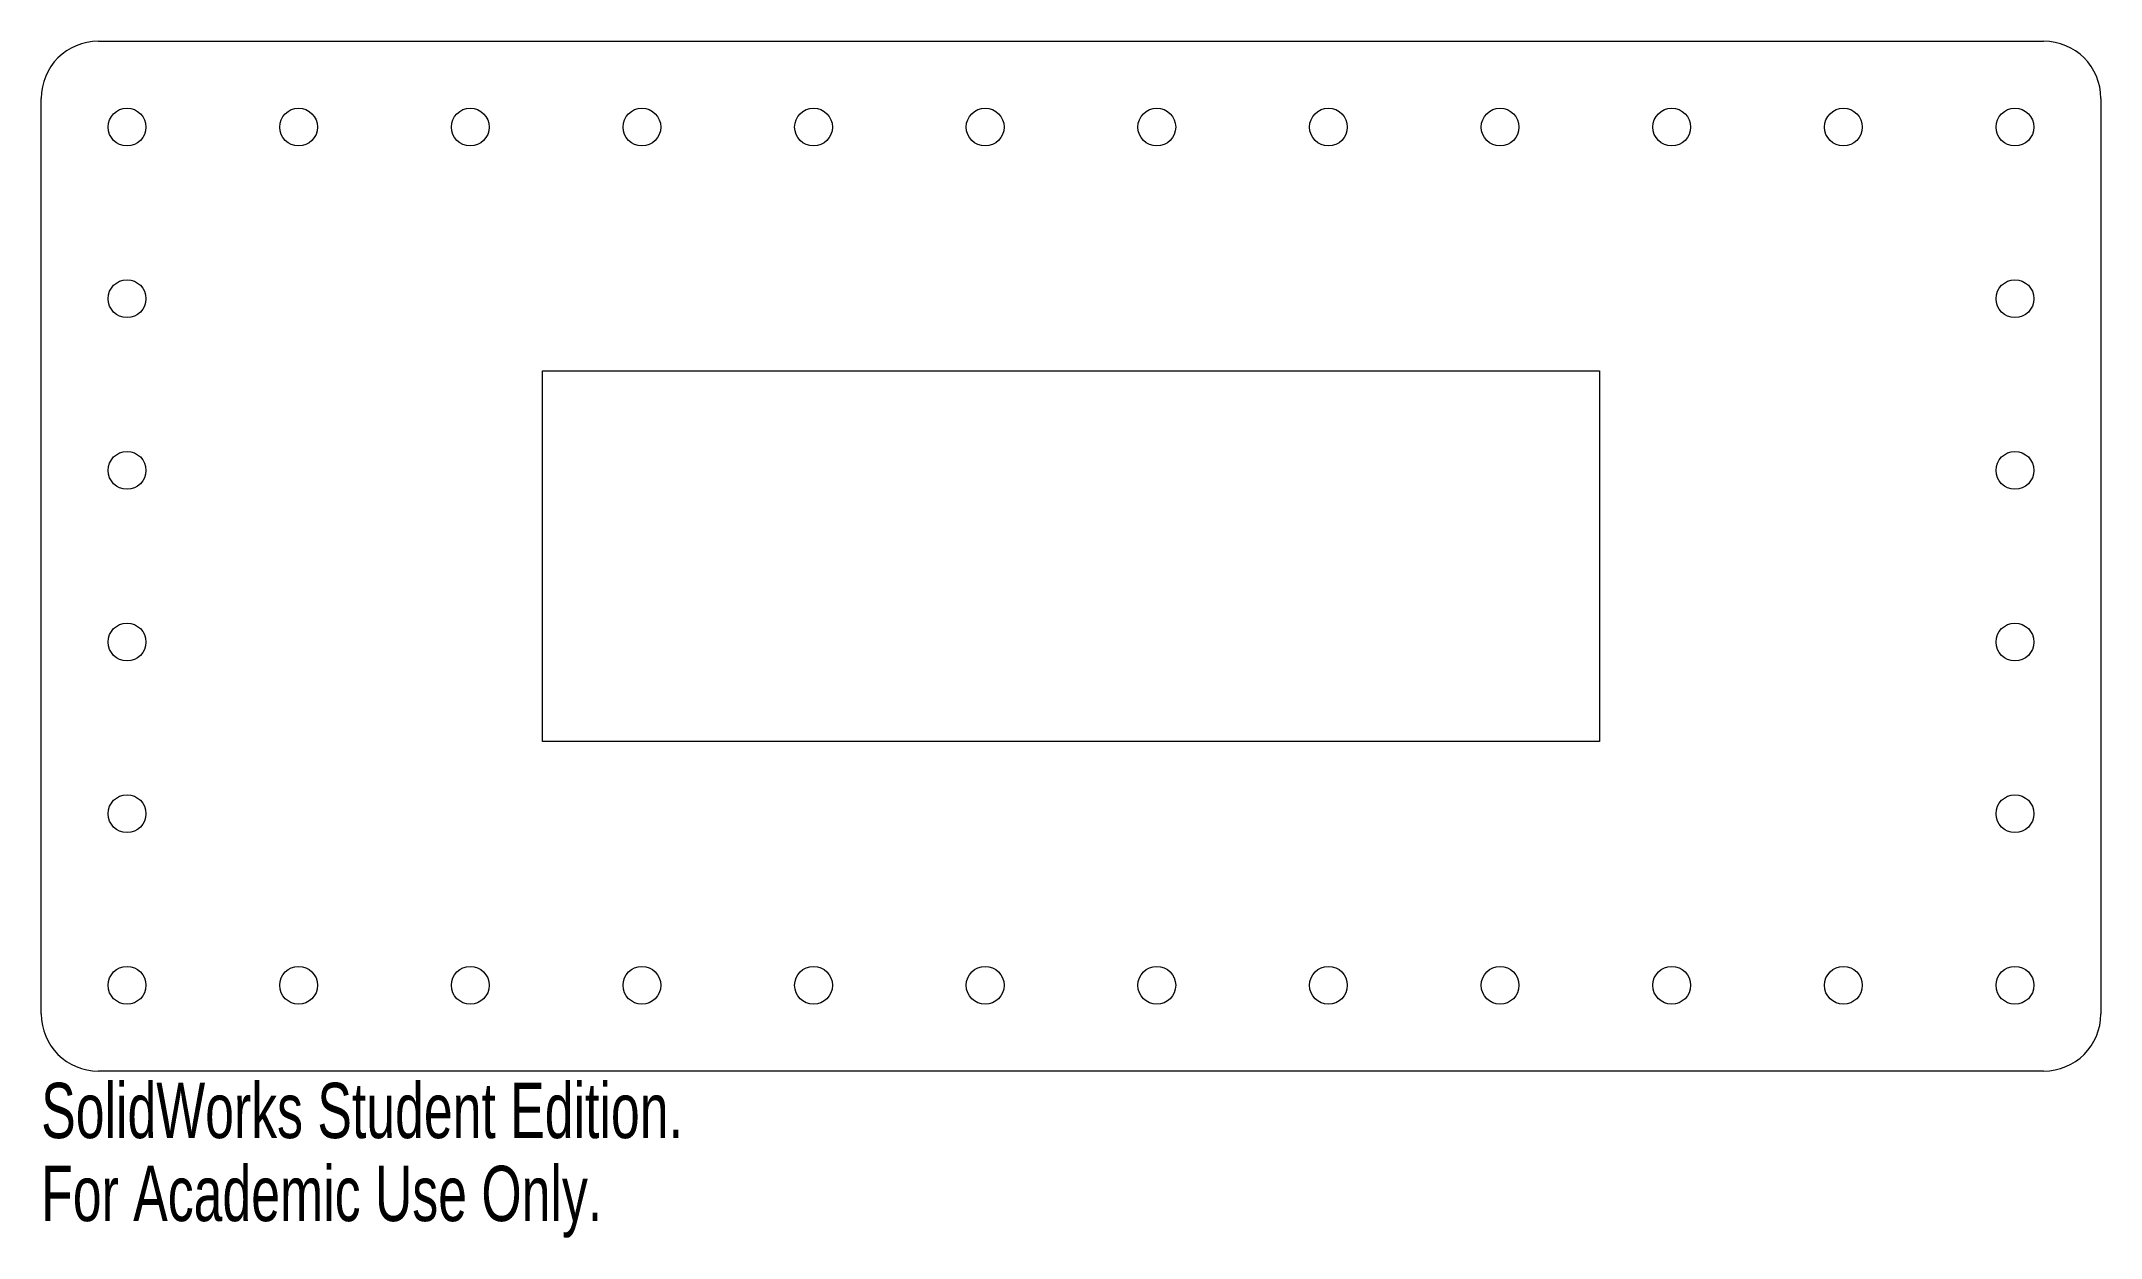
# Model space of a CAD drawing. Header units: inches. Extents: x 0 to 7.09, y -0.57 to 3.54.
import ezdxf

# ---------------------------------------------------------------- set-up
doc = ezdxf.new("R2010")
doc.units = ezdxf.units.IN
doc.header["$MEASUREMENT"] = 0
doc.styles.add('SLDTEXTSTYLE0', font='TXT', dxfattribs={"width": 0.7})

msp = doc.modelspace()

# ---------------------------------------------------------------- linework, layer by layer
at = {"color": 7, "linetype": 'Continuous', "lineweight": 15}
for p, q in [((0.1969, 3.5433), (6.8898, 3.5433)), ((0, 0.1969), (0, 3.3465)), ((7.0866, 3.3465), (7.0866, 0.1969)), ((1.7244, 2.4094), (5.3622, 2.4094)), ((1.7244, 1.1339), (1.7244, 2.4094)), ((5.3622, 2.4094), (5.3622, 1.1339)), ((5.3622, 1.1339), (1.7244, 1.1339)), ((6.8898, 0), (0.1969, 0))]:
    msp.add_line(p, q, dxfattribs=at)
for centre in [(0.2953, 3.248), (0.8858, 3.248), (1.4764, 3.248), (2.0669, 3.248), (2.6575, 3.248), (3.248, 3.248), (3.8386, 3.248), (4.4291, 3.248), (5.0197, 3.248), (5.6102, 3.248), (6.2008, 3.248), (6.7913, 3.248), (0.2953, 2.6575), (6.7913, 2.6575), (0.2953, 2.0669), (6.7913, 2.0669), (0.2953, 1.4764), (6.7913, 1.4764), (0.2953, 0.8858), (6.7913, 0.8858), (0.2953, 0.2953), (0.8858, 0.2953), (1.4764, 0.2953), (2.0669, 0.2953), (2.6575, 0.2953), (3.248, 0.2953), (3.8386, 0.2953), (4.4291, 0.2953), (5.0197, 0.2953), (5.6102, 0.2953), (6.2008, 0.2953), (6.7913, 0.2953)]:
    msp.add_circle(centre, 0.065, dxfattribs=at)
for centre, start, end in [((0.1969, 3.3465), 90, 180), ((6.8898, 3.3465), 0, 90), ((0.1969, 0.1969), 180, 270), ((6.8898, 0.1969), 270, 0)]:
    msp.add_arc(centre, 0.1969, start, end, dxfattribs=at)

# ---------------------------------------------------------------- texts
at = {"color": 7, "linetype": 'Continuous', "char_height": 0.1903, "attachment_point": 1, "style": 'SLDTEXTSTYLE0'}
for s, insert in [('SolidWorks Student Edition.', (0, -0.0401)), ('For Academic Use Only.', (0, -0.3256))]:
    msp.add_mtext(s, dxfattribs=dict(at, insert=insert))

doc.saveas('drawing.dxf')
